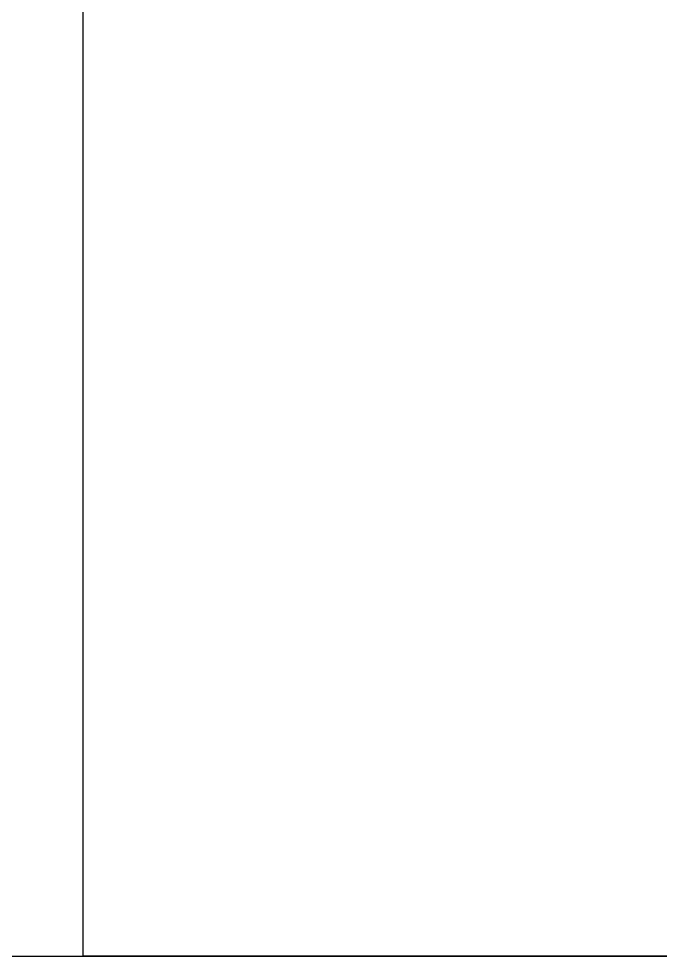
# Model space of a CAD drawing. Header units: millimetres. Extents: x -1292 to 2253, y 326 to 453.
# Drawn here: x 2107.6236 to 2107.7085, y 351.3212 to 351.4454 of the extents above; entities that cross this region are included whole.
import ezdxf

# ---------------------------------------------------------------- set-up
doc = ezdxf.new("R2010")
doc.units = ezdxf.units.MM
doc.header["$LTSCALE"] = 0.5
doc.layers.add('-HIDRO', color=8, linetype='Continuous')
doc.layers.add('A-PEN-C', color=4, linetype='Continuous')

msp = doc.modelspace()

# ---------------------------------------------------------------- linework, layer by layer
at = {"layer": '-HIDRO', "ltscale": 0.05}
for p, q in [((2107.6321, 351.3212), (2107.6321, 355.75114)), ((2103.8321, 351.3212), (2107.6321, 351.3212)), ((2107.6321, 351.3212), (2107.9321, 351.3212))]:
    msp.add_line(p, q, dxfattribs=at)
at = {"layer": 'A-PEN-C'}
for p, q in [((2107.6321, 351.3212), (2107.6321, 352.3712)), ((2107.9321, 351.3212), (2107.6321, 351.3212))]:
    msp.add_line(p, q, dxfattribs=at)

doc.saveas('drawing.dxf')
